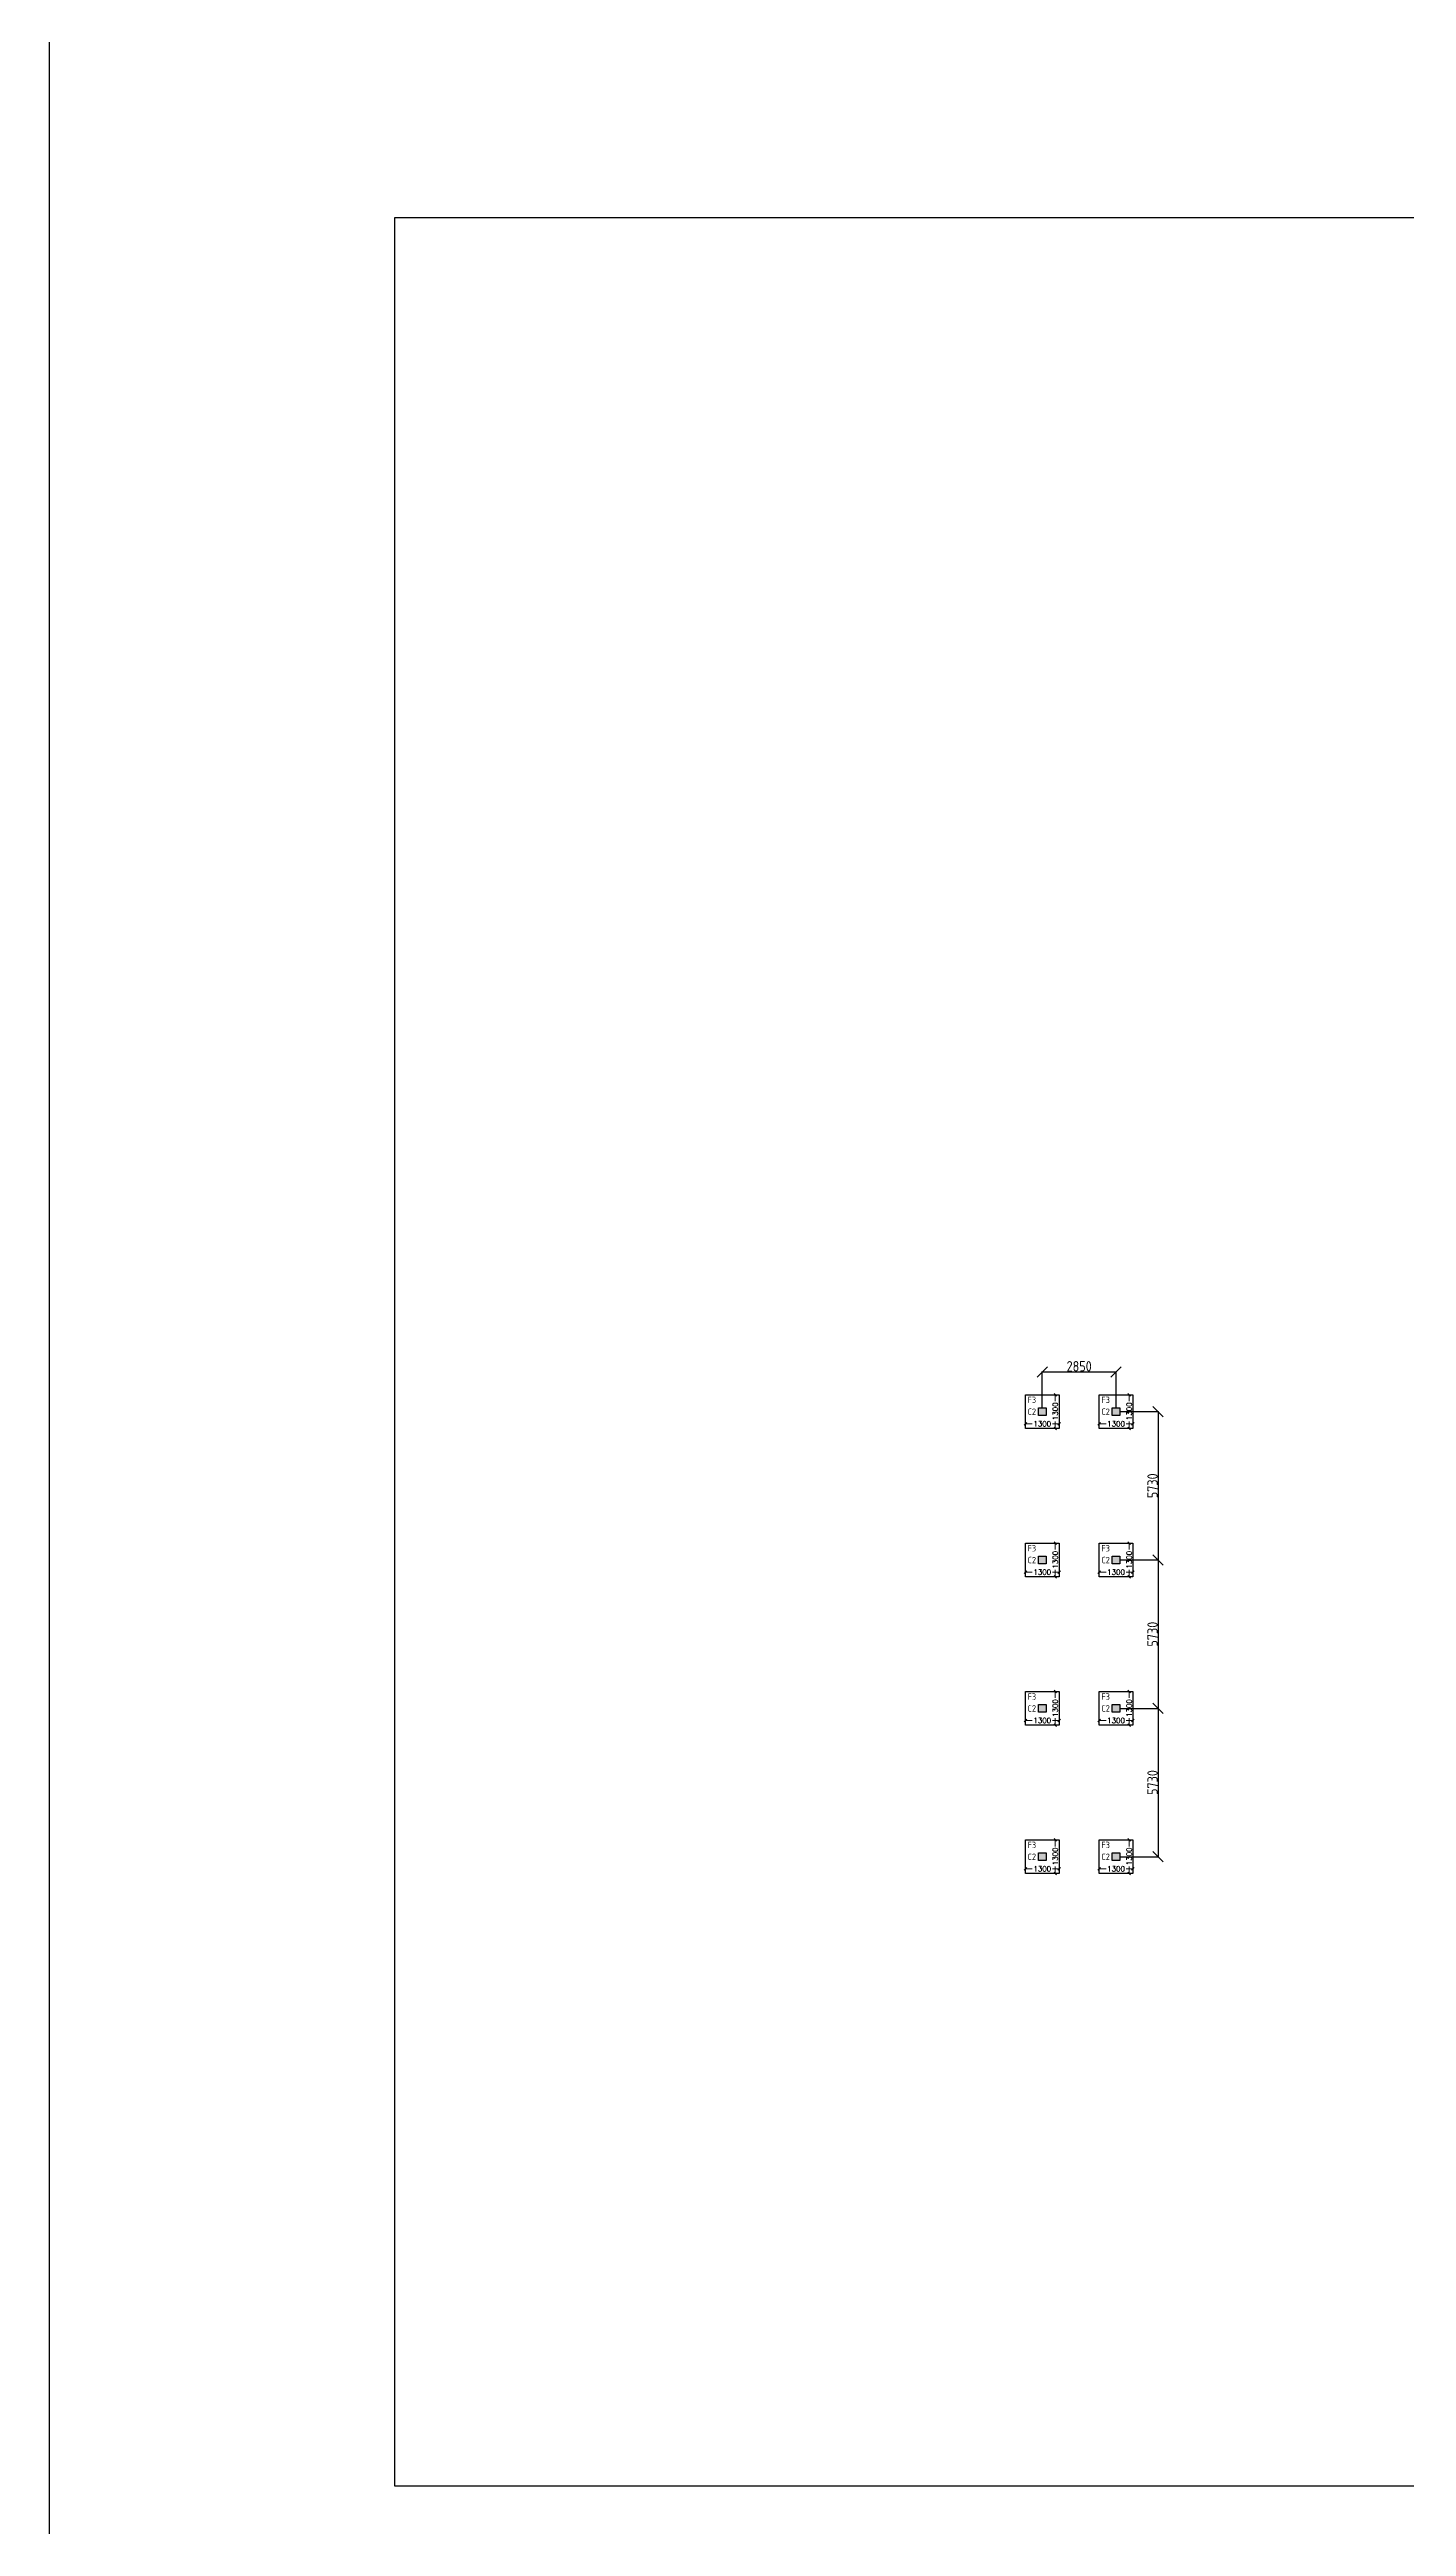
# Model space of a CAD drawing. Header units: millimetres. Extents: x -388065 to 2372687422, y -192755 to 667797.
# Drawn here: x 441063 to 493483, y -130641 to -34977 of the extents above; entities that cross this region are included whole.
import ezdxf

# ---------------------------------------------------------------- set-up
doc = ezdxf.new("R2010")
doc.units = ezdxf.units.MM
for name, color, linetype, lineweight in [('A-FLOR', 192, 'Continuous', 9), ('BEAMS', 6, 'Continuous', 30), ('STR-CONC', 3, 'Continuous', 30), ('STR-DIM', 1, 'Continuous', 9), ('STR-TEXT', 7, 'Continuous', 9)]:
    doc.layers.add(name, color=color, linetype=linetype, lineweight=lineweight)
doc.styles.add('DIM', font='ROMANS.SHX', dxfattribs={"width": 0.8})
doc.styles.add('MINA_MM', font='romans.shx', dxfattribs={"height": 200})
doc.styles.add('MINA_MM_LAYOUT', font='dim.shx', dxfattribs={"height": 250})
doc.styles.add('MINA_MM_LAYOUT_02', font='dim.shx', dxfattribs={"height": 400})
doc.dimstyles.new('D100-1-20', dxfattribs={"dimtxt": 50, "dimasz": 15, "dimexe": 10, "dimexo": 10, "dimgap": 15, "dimtad": 1, "dimdec": 0, "dimzin": 13, "dimdsep": 46, "dimtxsty": 'DIM', "dimblk1": 'OBLIQUE', "dimblk2": 'OBLIQUE', "dimsah": 1, "dimcen": 0, "dimdle": 10, "dimclrd": 8, "dimclre": 8, "dimclrt": 6, "dimadec": 0, "dimazin": 0, "dimtfac": 1, "dimtdec": 0, "dimtix": 1, "dimtmove": 2, "dimatfit": 3, "dimldrblk": 'OBLIQUE', "dimfxl": 1, "dimtolj": 1, "dimtzin": 13, "dimarcsym": 0})
doc.dimstyles.new('MINA_MM', dxfattribs={"dimtxt": 200, "dimasz": 100, "dimexe": 100, "dimexo": 100, "dimgap": 50, "dimtad": 0, "dimdec": 0, "dimzin": 0, "dimdsep": 46, "dimtxsty": 'MINA_MM', "dimblk": 'OBLIQUE', "dimcen": 0.09, "dimclrd": 256, "dimclre": 256, "dimclrt": 7, "dimadec": 0, "dimazin": 0, "dimtfac": 1, "dimtdec": 0, "dimtix": 1, "dimtofl": 0, "dimtmove": 0, "dimatfit": 0, "dimfxl": 1, "dimtolj": 1, "dimtzin": 0, "dimlwd": -1, "dimlwe": -1, "dimarcsym": 0})

# ---------------------------------------------------------------- blocks, each defined once
blk = doc.blocks.new('_OBLIQUE')
at = {"color": 0, "linetype": 'ByBlock'}
blk.add_line((-0.5, -0.5), (0.5, 0.5), dxfattribs=at)
blk = doc.blocks.new('*D1143')
at = {"layer": 'BEAMS', "color": 8, "lineweight": -2, "transparency": 16777216}
for p, q in [((479404, -86048), (482274, -86048)), ((479414, -87424), (479414, -86038)), ((482264, -87424), (482264, -86038))]:
    blk.add_line(p, q, dxfattribs=at)
at = {"layer": 'Defpoints', "color": 0, "transparency": 16777216}
for p in [(482264, -86048), (479414, -87434), (482264, -87434)]:
    blk.add_point(p, dxfattribs=at)
at = {"layer": 'BEAMS', "color": 8, "lineweight": -2, "transparency": 16777216, "xscale": 400, "yscale": 400, "zscale": 400, "rotation": 180}
blk.add_blockref('_OBLIQUE', (479414, -86048), dxfattribs=at)
at = {"layer": 'BEAMS', "color": 8, "lineweight": -2, "transparency": 16777216, "xscale": 400, "yscale": 400, "zscale": 400}
blk.add_blockref('_OBLIQUE', (482264, -86048), dxfattribs=at)
at = {"layer": 'BEAMS', "color": 6, "transparency": 16777216, "insert": (480839, -85833), "char_height": 400, "attachment_point": 5, "style": 'MINA_MM_LAYOUT_02'}
blk.add_mtext('\\A1;2850', dxfattribs=at)
blk = doc.blocks.new('*D1144')
at = {"layer": 'BEAMS', "color": 8, "lineweight": -2, "transparency": 16777216}
for p, q in [((482424, -87584), (483899, -87584)), ((483889, -87574), (483889, -93324)), ((482424, -93314), (483899, -93314))]:
    blk.add_line(p, q, dxfattribs=at)
at = {"layer": 'Defpoints', "color": 0, "transparency": 16777216}
for p in [(482414, -87584), (482414, -93314), (483889, -93314)]:
    blk.add_point(p, dxfattribs=at)
at = {"layer": 'BEAMS', "color": 8, "lineweight": -2, "transparency": 16777216, "xscale": 400, "yscale": 400, "zscale": 400}
for p, rotation in [((483889, -87584), 90), ((483889, -93314), 270)]:
    blk.add_blockref('_OBLIQUE', p, dxfattribs=dict(at, rotation=rotation))
at = {"layer": 'BEAMS', "color": 6, "transparency": 16777216, "insert": (483674, -90449), "char_height": 400, "attachment_point": 5, "rotation": 90, "style": 'MINA_MM_LAYOUT_02'}
blk.add_mtext('\\A1;5730', dxfattribs=at)
blk = doc.blocks.new('*D1145')
at = {"layer": 'BEAMS', "color": 8, "lineweight": -2, "transparency": 16777216}
for p, q in [((482424, -93314), (483899, -93314)), ((483889, -93304), (483889, -99054)), ((482424, -99044), (483899, -99044))]:
    blk.add_line(p, q, dxfattribs=at)
at = {"layer": 'Defpoints', "color": 0, "transparency": 16777216}
for p in [(482414, -93314), (482414, -99044), (483889, -99044)]:
    blk.add_point(p, dxfattribs=at)
at = {"layer": 'BEAMS', "color": 8, "lineweight": -2, "transparency": 16777216, "xscale": 400, "yscale": 400, "zscale": 400}
for p, rotation in [((483889, -93314), 90), ((483889, -99044), 270)]:
    blk.add_blockref('_OBLIQUE', p, dxfattribs=dict(at, rotation=rotation))
at = {"layer": 'BEAMS', "color": 6, "transparency": 16777216, "insert": (483674, -96179), "char_height": 400, "attachment_point": 5, "rotation": 90, "style": 'MINA_MM_LAYOUT_02'}
blk.add_mtext('\\A1;5730', dxfattribs=at)
blk = doc.blocks.new('*D1146')
at = {"layer": 'BEAMS', "color": 8, "lineweight": -2, "transparency": 16777216}
for p, q in [((482424, -99044), (483899, -99044)), ((483889, -99034), (483889, -104784)), ((482424, -104774), (483899, -104774))]:
    blk.add_line(p, q, dxfattribs=at)
at = {"layer": 'Defpoints', "color": 0, "transparency": 16777216}
for p in [(482414, -99044), (482414, -104774), (483889, -104774)]:
    blk.add_point(p, dxfattribs=at)
at = {"layer": 'BEAMS', "color": 8, "lineweight": -2, "transparency": 16777216, "xscale": 400, "yscale": 400, "zscale": 400}
for p, rotation in [((483889, -99044), 90), ((483889, -104774), 270)]:
    blk.add_blockref('_OBLIQUE', p, dxfattribs=dict(at, rotation=rotation))
at = {"layer": 'BEAMS', "color": 6, "transparency": 16777216, "insert": (483674, -101909), "char_height": 400, "attachment_point": 5, "rotation": 90, "style": 'MINA_MM_LAYOUT_02'}
blk.add_mtext('\\A1;5730', dxfattribs=at)
blk = doc.blocks.new('*D1879')
at = {"layer": 'Defpoints', "color": 0, "transparency": 16777216}
for p in [(452938, -227639), (452791, -228939), (452938, -228939)]:
    blk.add_point(p, dxfattribs=at)
at = {"layer": 'STR-DIM', "transparency": 16777216}
for p, q in [((452838, -227639), (452691, -227639)), ((452791, -227639), (452791, -227889)), ((452838, -228939), (452691, -228939)), ((452791, -228939), (452791, -228665))]:
    blk.add_line(p, q, dxfattribs=at)
at = {"layer": 'STR-DIM', "transparency": 16777216, "xscale": 100, "yscale": 100, "zscale": 100}
for p, rotation in [((452791, -227639), 90), ((452791, -228939), 270)]:
    blk.add_blockref('_OBLIQUE', p, dxfattribs=dict(at, rotation=rotation))
at = {"layer": 'STR-DIM', "color": 7, "transparency": 16777216, "insert": (452791, -228277), "char_height": 200, "attachment_point": 5, "rotation": 90, "style": 'MINA_MM'}
blk.add_mtext('\\A1;1300', dxfattribs=at)
blk = doc.blocks.new('*D1880')
at = {"layer": 'Defpoints', "color": 0, "transparency": 16777216}
for p in [(451638, -228858), (452938, -228758), (452938, -228939)]:
    blk.add_point(p, dxfattribs=at)
at = {"layer": 'STR-DIM', "transparency": 16777216}
for p, q in [((451638, -228758), (451638, -228658)), ((451638, -228758), (451900, -228758)), ((452938, -228758), (452676, -228758)), ((452938, -228839), (452938, -228658))]:
    blk.add_line(p, q, dxfattribs=at)
at = {"layer": 'STR-DIM', "transparency": 16777216, "xscale": 100, "yscale": 100, "zscale": 100, "rotation": 180}
blk.add_blockref('_OBLIQUE', (451638, -228758), dxfattribs=at)
at = {"layer": 'STR-DIM', "transparency": 16777216, "xscale": 100, "yscale": 100, "zscale": 100}
blk.add_blockref('_OBLIQUE', (452938, -228758), dxfattribs=at)
at = {"layer": 'STR-DIM', "color": 7, "transparency": 16777216, "insert": (452288, -228758), "char_height": 200, "attachment_point": 5, "style": 'MINA_MM'}
blk.add_mtext('\\A1;1300', dxfattribs=at)
blk = doc.blocks.new('HG')
at = {"layer": 'STR-CONC'}
blk.add_lwpolyline([(451637.8, -227639.1), (452937.8, -227639.1), (452937.8, -228939.1), (451637.8, -228939.1)], close=True, dxfattribs=at)
at = {"layer": 'STR-TEXT', "ltscale": 0.1, "char_height": 250, "attachment_point": 5, "rotation": 0.000095, "style": 'MINA_MM_LAYOUT'}
for s, insert in [('\\A1;F3', (451883.9, -227834.7)), ('\\A1;C2', (451883.9, -228292.6))]:
    blk.add_mtext(s, dxfattribs=dict(at, insert=insert))
at = {"layer": 'STR-DIM'}
for base, p1, angle, picture, middle in [((452790.8, -228939.1), (452937.8, -227639.1), 89.999994, '*D1879', (452790.8, -228277.2)), ((452937.8, -228757.8), (451637.8, -228857.8), 359.999994, '*D1880', (452287.8, -228757.8))]:
    dim = blk.add_linear_dim(base=base, p1=p1, p2=(452937.8, -228939.1), angle=angle, dimstyle='MINA_MM', dxfattribs=at)
    dim.commit()
    dim.dimension.update_dxf_attribs({"geometry": picture, "text_midpoint": middle, "dimtype": 160})

msp = doc.modelspace()

# ---------------------------------------------------------------- hatches: boundary and pattern name
at = {"layer": 'A-FLOR'}
h = msp.add_hatch(color=1, dxfattribs=at)
h.dxf.hatch_style = 1
h.paths.add_polyline_path([(482114.1826, -98894.3443), (482414.1826, -98894.3443), (482414.1826, -99194.3443), (482114.1826, -99194.3443)])
h.paths.add_polyline_path([(479264.1826, -98894.3443), (479564.1826, -98894.3443), (479564.1826, -99194.3443), (479264.1826, -99194.3443)])
h.paths.add_polyline_path([(482114.1826, -104624.3443), (482414.1826, -104624.3443), (482414.1826, -104924.3443), (482114.1826, -104924.3443)])
h.paths.add_polyline_path([(479264.1826, -104624.3443), (479564.1826, -104624.3443), (479564.1826, -104924.3443), (479264.1826, -104924.3443)])
h.paths.add_polyline_path([(482114.1826, -93164.3443), (482414.1826, -93164.3443), (482414.1826, -93464.3443), (482114.1826, -93464.3443)])
h.paths.add_polyline_path([(479264.1826, -93164.3443), (479564.1826, -93164.3443), (479564.1826, -93464.3443), (479264.1826, -93464.3443)])
h.paths.add_polyline_path([(482114.1826, -87434.3443), (482414.1826, -87434.3443), (482414.1826, -87734.3443), (482114.1826, -87734.3443)])
h.paths.add_polyline_path([(479264.1826, -87434.3443), (479564.1826, -87434.3443), (479564.1826, -87734.3443), (479264.1826, -87734.3443)])
edge = h.paths.add_edge_path()
edge.add_line((482114.1826, -104674.3443), (477914.1826, -104674.3443))

# ---------------------------------------------------------------- linework, layer by layer
for points in [[(441063.1213, 121240.2346), (780110.8716, 121240.2346), (780110.8716, -191194.8586), (441063.1213, -191194.8586)], [(454404.0961, -41465.4749), (544150.0841, -41465.4749), (544150.0841, -129079.2711), (454404.0961, -129079.2711)]]:
    msp.add_lwpolyline(points, close=True)
at = {"layer": 'STR-CONC'}
for points in [[(479264.1826, -87434.3443), (479564.1826, -87434.3443), (479564.1826, -87734.3443), (479264.1826, -87734.3443)], [(482114.1826, -87434.3443), (482414.1826, -87434.3443), (482414.1826, -87734.3443), (482114.1826, -87734.3443)], [(479264.1826, -93164.3443), (479564.1826, -93164.3443), (479564.1826, -93464.3443), (479264.1826, -93464.3443)], [(482114.1826, -93164.3443), (482414.1826, -93164.3443), (482414.1826, -93464.3443), (482114.1826, -93464.3443)], [(479264.1826, -98894.3443), (479564.1826, -98894.3443), (479564.1826, -99194.3443), (479264.1826, -99194.3443)], [(482114.1826, -98894.3443), (482414.1826, -98894.3443), (482414.1826, -99194.3443), (482114.1826, -99194.3443)], [(479264.1826, -104624.3443), (479564.1826, -104624.3443), (479564.1826, -104924.3443), (479264.1826, -104924.3443)], [(482114.1826, -104624.3443), (482414.1826, -104624.3443), (482414.1826, -104924.3443), (482114.1826, -104924.3443)]]:
    msp.add_lwpolyline(points, close=True, dxfattribs=at)

# ---------------------------------------------------------------- block references
for p in [(27126.3573, 140704.7723), (29976.3573, 140704.7723), (27126.3573, 134974.7723), (29976.3573, 134974.7723), (27126.3573, 129244.7723), (29976.3573, 129244.7723), (27126.3573, 123514.7723), (29976.3573, 123514.7723)]:
    msp.add_blockref('HG', p)

# ---------------------------------------------------------------- dimensions: what is measured, and where the dimension line sits
at = {"layer": 'BEAMS'}
dim = msp.add_linear_dim(base=(482264.1826, -86047.5367), p1=(479414.1826, -87434.3443), p2=(482264.1826, -87434.3443), dimstyle='D100-1-20', override={"dimasz": 400, "dimtxsty": 'MINA_MM_LAYOUT_02'}, dxfattribs=at)
dim.commit()
dim.dimension.update_dxf_attribs({"geometry": '*D1143', "text_midpoint": (480839.1826, -85832.5367)})
for base, p1, p2, picture, middle in [((483888.9297, -93314.3443), (482414.1826, -87584.3443), (482414.1826, -93314.3443), '*D1144', (483673.9297, -90449.3443)), ((483888.9297, -99044.3443), (482414.1826, -93314.3443), (482414.1826, -99044.3443), '*D1145', (483673.9297, -96179.3443)), ((483888.9297, -104774.3443), (482414.1826, -99044.3443), (482414.1826, -104774.3443), '*D1146', (483673.9297, -101909.3443))]:
    dim = msp.add_linear_dim(base=base, p1=p1, p2=p2, angle=90, dimstyle='D100-1-20', override={"dimasz": 400, "dimtxsty": 'MINA_MM_LAYOUT_02'}, dxfattribs=at)
    dim.commit()
    dim.dimension.update_dxf_attribs({"geometry": picture, "text_midpoint": middle})

doc.saveas('drawing.dxf')
